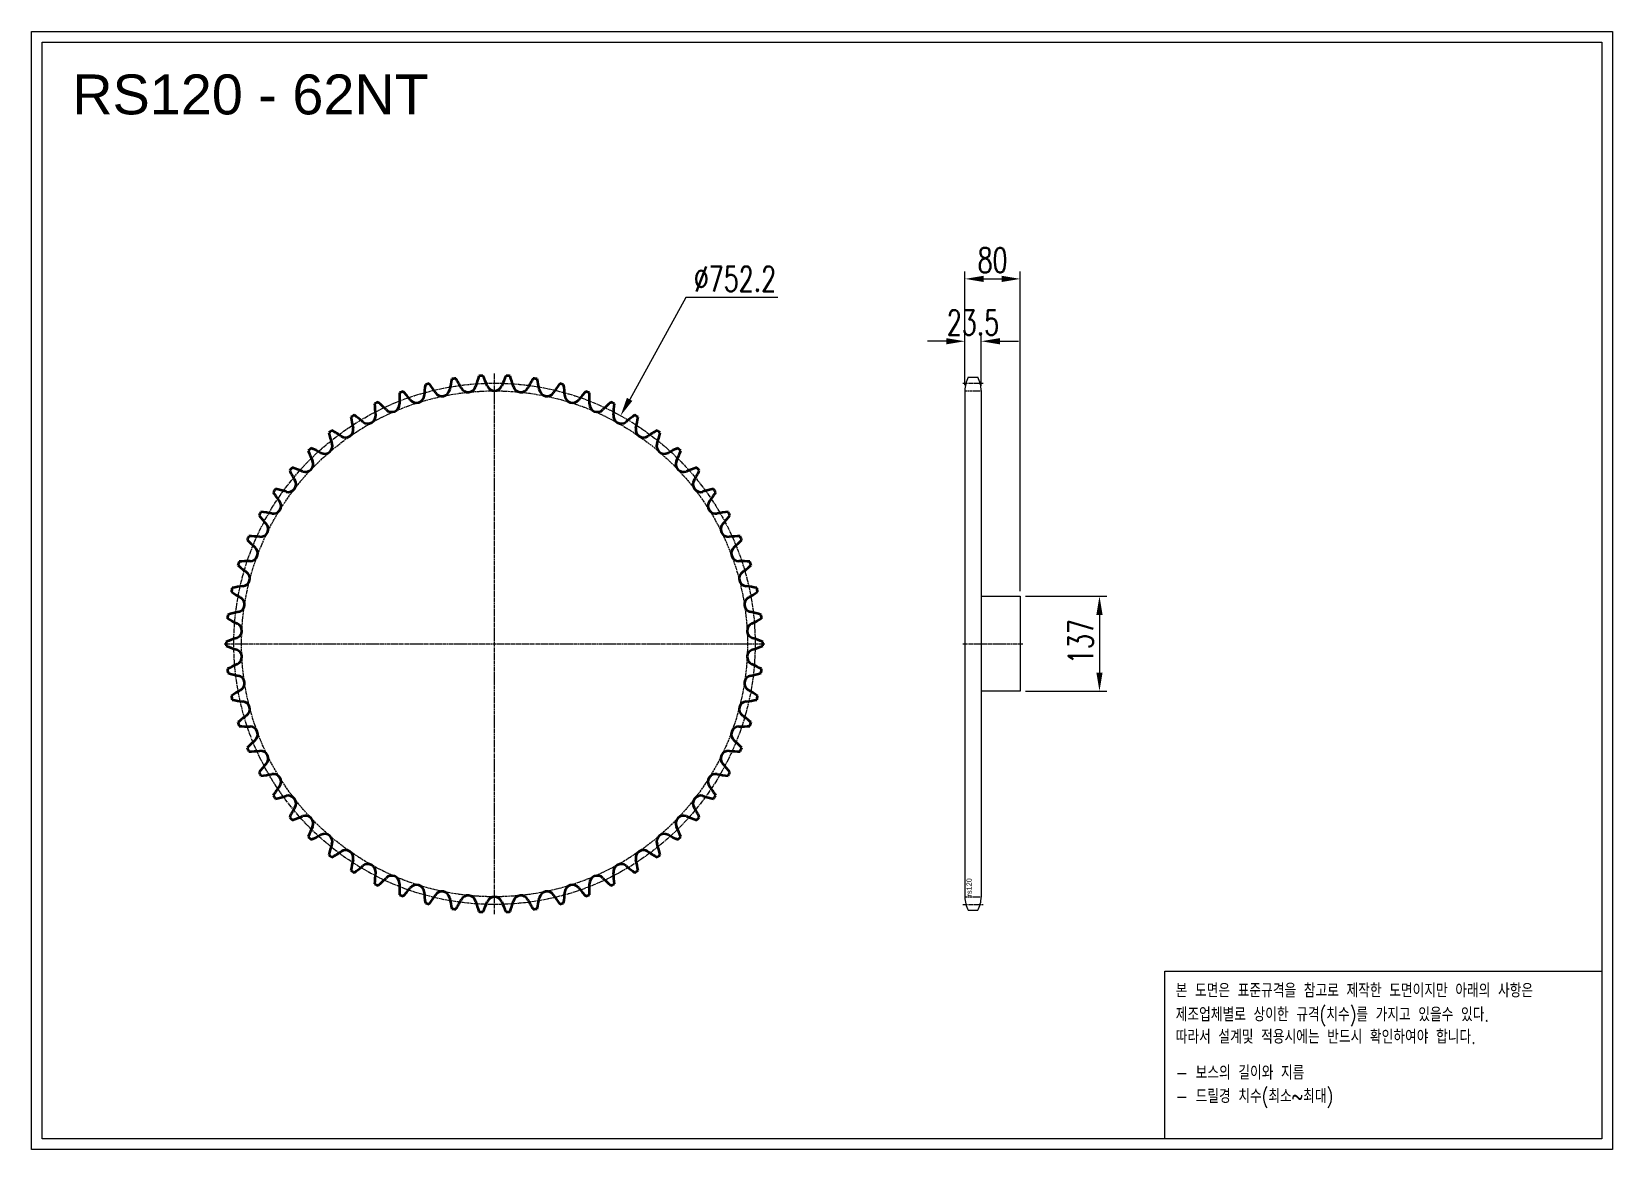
# Model space of a CAD drawing. Header units: millimetres. Extents: x -62882 to -60601, y 45593 to 47206.
import ezdxf

# ---------------------------------------------------------------- set-up
doc = ezdxf.new("R2010")
doc.units = ezdxf.units.MM
for name, pattern in [('AM_ISO02W050', [7.5, 6, -1.5]), ('AM_ISO02W050x2', [3.75, 3, -0.75]), ('AM_ISO08W050', [18, 12, -1.5, 3, -1.5]), ('AM_ISO08W050x2', [9, 6, -0.75, 1.5, -0.75])]:
    doc.linetypes.add(name, pattern=pattern)
for name, color, linetype, lineweight in [('AM_0N', 7, 'Continuous', 50), ('AM_3N', 6, 'AM_ISO02W050', 25), ('AM_7', 4, 'AM_ISO08W050', 25), ('AM_7N', 4, 'AM_ISO08W050', 25)]:
    doc.layers.add(name, color=color, linetype=linetype, lineweight=lineweight)
doc.layers.add('S-DIM', color=7, linetype='Continuous')
doc.styles.add('HAN', font='ROMANS.shx', dxfattribs={"width": 0.7, "bigfont": 'whgtxt.shx'})
doc.styles.add('HSG', font='SIMPLEX.shx', dxfattribs={"width": 0.7, "bigfont": 'HSG.shx'})
doc.styles.get("Standard").update_dxf_attribs({"font": 'arial.ttf'})
doc.dimstyles.new('APP50', dxfattribs={"dimscale": 15, "dimtxt": 2.4, "dimasz": 1.8, "dimexe": 0.7, "dimexo": 0.5, "dimgap": 0.6, "dimtad": 1, "dimtoh": 1, "dimdec": 1, "dimrnd": 0.01, "dimzin": 9, "dimdsep": 46, "dimtxsty": 'HSG', "dimcen": 0, "dimclrd": 1, "dimclre": 1, "dimclrt": 256, "dimazin": 2, "dimtp": 1, "dimtm": 1, "dimtfac": 0.5, "dimtdec": 1, "dimtofl": 0, "dimtmove": 0, "dimatfit": 3, "dimfxl": 0, "dimtvp": 1, "dimtolj": 2, "dimlwd": -1, "dimlwe": -1, "dimarcsym": 0})

# ---------------------------------------------------------------- blocks, each defined once
blk = doc.blocks.new('*D1')
at = {"layer": 'Defpoints', "color": 0, "transparency": 16777216}
for p in [(-61455.4, 46391.3), (-61455.4, 46254.3), (-61341.2, 46254.3)]:
    blk.add_point(p, dxfattribs=at)
at = {"layer": 'S-DIM', "color": 1, "transparency": 16777216}
for p, q in [((-61447.9, 46391.3), (-61330.7, 46391.3)), ((-61341.2, 46364.3), (-61341.2, 46281.3)), ((-61447.9, 46254.3), (-61330.7, 46254.3))]:
    blk.add_line(p, q, dxfattribs=at)
for points in [[(-61345.7, 46364.3), (-61336.7, 46364.3), (-61341.2, 46391.3)], [(-61345.7, 46281.3), (-61336.7, 46281.3), (-61341.2, 46254.3)]]:
    blk.add_solid(points, dxfattribs=at)
at = {"layer": 'S-DIM', "transparency": 16777216, "insert": (-61368.2, 46326), "char_height": 36, "attachment_point": 5, "rotation": 90, "style": 'HSG'}
blk.add_mtext('\\A2;137', dxfattribs=at)
blk = doc.blocks.new('*D2')
at = {"layer": 'Defpoints', "color": 0, "transparency": 16777216}
for p in [(-61511.9, 46759.3), (-61535.4, 46688.3), (-61511.9, 46687.7)]:
    blk.add_point(p, dxfattribs=at)
at = {"layer": 'S-DIM', "color": 1, "transparency": 16777216}
for p, q in [((-61535.4, 46695.8), (-61535.4, 46769.8)), ((-61511.9, 46695.2), (-61511.9, 46769.8)), ((-61562.4, 46759.3), (-61589.4, 46759.3)), ((-61484.9, 46759.3), (-61457.9, 46759.3))]:
    blk.add_line(p, q, dxfattribs=at)
for points in [[(-61562.4, 46763.8), (-61562.4, 46754.8), (-61535.4, 46759.3)], [(-61484.9, 46763.8), (-61484.9, 46754.8), (-61511.9, 46759.3)]]:
    blk.add_solid(points, dxfattribs=at)
at = {"layer": 'S-DIM', "transparency": 16777216, "insert": (-61523.7, 46786.3), "char_height": 36, "attachment_point": 5, "style": 'HSG'}
blk.add_mtext('\\A2;23.5', dxfattribs=at)
blk = doc.blocks.new('*D3')
at = {"layer": 'Defpoints', "color": 0, "transparency": 16777216}
for p in [(-61455.4, 46849.3), (-61535.4, 46688.3), (-61455.4, 46391.3)]:
    blk.add_point(p, dxfattribs=at)
at = {"layer": 'S-DIM', "color": 1, "transparency": 16777216}
for p, q in [((-61535.4, 46695.8), (-61535.4, 46859.8)), ((-61455.4, 46398.8), (-61455.4, 46859.8)), ((-61508.4, 46849.3), (-61482.4, 46849.3))]:
    blk.add_line(p, q, dxfattribs=at)
for points in [[(-61508.4, 46853.8), (-61508.4, 46844.8), (-61535.4, 46849.3)], [(-61482.4, 46853.8), (-61482.4, 46844.8), (-61455.4, 46849.3)]]:
    blk.add_solid(points, dxfattribs=at)
at = {"layer": 'S-DIM', "transparency": 16777216, "insert": (-61495.4, 46876.3), "char_height": 36, "attachment_point": 5, "style": 'HSG'}
blk.add_mtext('\\A2;80', dxfattribs=at)
blk = doc.blocks.new('*D4')
at = {"layer": 'Defpoints', "color": 0, "transparency": 16777216}
for p in [(-62032.2, 46651.9), (-62396.1, 45993.6)]:
    blk.add_point(p, dxfattribs=at)
at = {"layer": 'S-DIM', "color": 1, "transparency": 16777216}
for p, q in [((-61938, 46822.3), (-62019.1, 46675.5)), ((-61805.4, 46822.3), (-61938, 46822.3))]:
    blk.add_line(p, q, dxfattribs=at)
blk.add_solid([(-62023.1, 46677.7), (-62015.2, 46673.3), (-62032.2, 46651.9)], dxfattribs=at)
at = {"layer": 'S-DIM', "transparency": 16777216, "insert": (-61867.2, 46849.3), "char_height": 36, "attachment_point": 5, "style": 'HSG'}
blk.add_mtext('\\A2;∅752.2', dxfattribs=at)
blk = doc.blocks.new('notice1')
at = {"color": 4}
blk.add_lwpolyline([(-22142.12, 1735.9), (-22053.8, 1735.9), (-22053.8, 1702.07), (-22142.12, 1702.07)], close=True, dxfattribs=at)
at = {"color": 4, "style": 'HAN', "width": 0.8}
for s, p in [('본 도면은 표준규격을 참고로 제작한 도면이지만 아래의 사항은', (-22139.9, 1730.62)), ('제조업체별로 상이한 규격(치수)를 가지고 있을수 있다.', (-22139.9, 1725.78)), ('따라서 설계및 적용시에는 반드시 확인하여야 합니다.', (-22139.9, 1721.28)), ('- 보스의 길이와 지름', (-22139.9, 1714.03)), ('- 드릴경 치수(최소~최대)', (-22139.9, 1709.27))]:
    blk.add_text(s, height=2.7949, dxfattribs=at).set_placement(p)

msp = doc.modelspace()

# ---------------------------------------------------------------- linework, layer by layer
for p, q in [((-61530.68, 46707.25), (-61516.65, 46707.25)), ((-61535.41, 46688.25), (-61535.41, 45957.19)), ((-61511.91, 46688.25), (-61511.91, 45957.19)), ((-61511.91, 46391.28), (-61455.41, 46391.28)), ((-61455.41, 46391.28), (-61455.41, 46254.28)), ((-61455.41, 46254.28), (-61511.91, 46254.28)), ((-61530.68, 45938.19), (-61516.65, 45938.19))]:
    msp.add_line(p, q)
for points in [[(-62882.08, 47206.08), (-60601.08, 47206.08), (-60601.08, 45593.26), (-62882.08, 45593.26)], [(-62866.72, 47190.72), (-60616.44, 47190.72), (-60616.44, 45608.62), (-62866.72, 45608.62)]]:
    msp.add_lwpolyline(points, close=True)
for centre, start, end in [((-61494.91, 46688.25), 152.02179, 180), ((-61552.41, 46688.25), 0, 27.97821), ((-61494.91, 45957.19), 180, 207.97821), ((-61552.41, 45957.19), 332.02179, 0)]:
    msp.add_arc(centre, 40.5, start, end)
at = {"layer": 'AM_0N'}
for centre, radius, start, end in [((-62145.13, 46671.2), 170.73, 171.41015, 176.69355), ((-62214.15, 46322.72), 387.06, 104.09188, 104.94038), ((-62443.61, 46593.92), 170.73, 32.33871, 37.62211), ((-62110.23, 46662.43), 170.73, 165.6037, 170.8871), ((-62214.15, 46322.72), 387.06, 98.28543, 99.13393), ((-62415, 46615.74), 170.73, 26.53226, 31.81566), ((-62252.21, 46697.02), 11.23, 206.53226, 345.08065), ((-62076.39, 46650.17), 170.73, 159.79725, 165.08065), ((-62214.15, 46322.72), 387.06, 92.47898, 93.32748), ((-62384.33, 46634.56), 170.73, 20.72581, 26.00921), ((-62214.15, 46698.95), 11.23, 200.72581, 339.27419), ((-62043.97, 46634.56), 170.73, 153.99079, 159.27419), ((-62214.15, 46322.72), 387.06, 86.67252, 87.52102), ((-62351.91, 46650.17), 170.73, 14.91935, 20.20275), ((-62176.09, 46697.02), 11.23, 194.91935, 333.46774), ((-62013.3, 46615.74), 170.73, 148.18434, 153.46774), ((-62214.15, 46322.72), 387.06, 80.86607, 81.71457), ((-62318.07, 46662.43), 170.73, 9.1129, 14.3963), ((-61984.68, 46593.92), 170.73, 142.37789, 147.66129), ((-62214.15, 46322.72), 387.06, 75.05962, 75.90812), ((-62283.17, 46671.2), 170.73, 3.30645, 8.58985), ((-62214.15, 46322.72), 387.06, 115.70478, 116.55328), ((-62493.51, 46542.18), 170.73, 43.95161, 49.23501), ((-62180.74, 46676.4), 170.73, 177.2166, 182.5), ((-62214.15, 46322.72), 387.06, 109.89833, 110.74683), ((-62469.87, 46569.31), 170.73, 38.14516, 43.42856), ((-62326.78, 46681.7), 11.23, 218.14516, 356.69355), ((-62289.88, 46691.25), 11.23, 212.33871, 350.8871), ((-62138.41, 46691.25), 11.23, 189.1129, 327.66129), ((-62101.52, 46681.7), 11.23, 183.30645, 321.85484), ((-61958.42, 46569.31), 170.73, 136.57144, 141.85484), ((-62214.15, 46322.72), 387.06, 69.25317, 70.10167), ((-62247.56, 46676.4), 170.73, 357.5, 2.7834), ((-61934.79, 46542.18), 170.73, 130.76499, 136.04839), ((-62214.15, 46322.72), 387.06, 63.44672, 64.29522), ((-62214.15, 46322.72), 387.06, 121.51123, 122.35973), ((-62252.62, 46675.88), 170.73, 188.8295, 194.1129), ((-62514.28, 46512.79), 170.73, 49.75806, 55.04146), ((-62396.73, 46651.68), 11.23, 229.75806, 8.30645), ((-62216.69, 46677.96), 170.73, 183.02305, 188.30645), ((-62362.52, 46668.46), 11.23, 223.95161, 2.5), ((-62065.78, 46668.46), 11.23, 177.5, 316.04839), ((-62031.56, 46651.68), 11.23, 171.69355, 310.24194), ((-62211.61, 46677.96), 170.73, 351.69355, 356.97695), ((-61914.02, 46512.79), 170.73, 124.95854, 130.24194), ((-62214.15, 46322.72), 387.06, 57.64027, 58.48877), ((-62175.68, 46675.88), 170.73, 345.8871, 351.1705), ((-62214.15, 46322.72), 387.06, 127.31769, 128.16619), ((-62288.15, 46670.18), 170.73, 194.63596, 199.91935), ((-62531.97, 46481.45), 170.73, 55.56452, 60.84792), ((-62429.08, 46631.52), 11.23, 235.56452, 14.1129), ((-61999.22, 46631.52), 11.23, 165.8871, 304.43548), ((-61896.33, 46481.45), 170.73, 119.15208, 124.43548), ((-62140.15, 46670.18), 170.73, 340.08065, 345.36404), ((-62214.15, 46322.72), 387.06, 51.83381, 52.68231), ((-62214.15, 46322.72), 387.06, 133.12414, 133.97264), ((-62322.92, 46660.91), 170.73, 200.44241, 205.72581), ((-62546.39, 46448.48), 170.73, 61.37097, 66.65437), ((-62459.21, 46608.19), 11.23, 241.37097, 19.91935), ((-61969.08, 46608.19), 11.23, 160.08065, 298.62903), ((-61881.9, 46448.48), 170.73, 113.34563, 118.62903), ((-62105.38, 46660.91), 170.73, 334.27419, 339.55759), ((-62214.15, 46322.72), 387.06, 46.02736, 46.87586), ((-62486.84, 46581.93), 11.23, 247.17742, 25.72581), ((-61941.46, 46581.93), 11.23, 154.27419, 292.82258), ((-62511.66, 46553.01), 11.23, 252.98387, 31.53226), ((-62214.15, 46322.72), 387.06, 138.93059, 139.77909), ((-62356.57, 46648.17), 170.73, 206.24886, 211.53226), ((-62557.41, 46414.22), 170.73, 67.17742, 72.46082), ((-61870.89, 46414.22), 170.73, 107.53918, 112.82258), ((-61916.64, 46553.01), 11.23, 148.46774, 287.01613), ((-62071.72, 46648.17), 170.73, 328.46774, 333.75114), ((-62214.15, 46322.72), 387.06, 40.22091, 41.06941), ((-62214.15, 46322.72), 387.06, 144.73704, 145.58554), ((-62388.77, 46632.09), 170.73, 212.05531, 217.33871), ((-62564.91, 46379.03), 170.73, 72.98387, 78.26727), ((-61863.39, 46379.03), 170.73, 101.73273, 107.01613), ((-62039.53, 46632.09), 170.73, 322.66129, 327.94469), ((-62214.15, 46322.72), 387.06, 34.41446, 35.26296), ((-62214.15, 46322.72), 387.06, 150.54349, 151.39199), ((-62568.8, 46343.25), 170.73, 78.79032, 84.07372), ((-62533.43, 46521.73), 11.23, 258.79032, 37.33871), ((-61894.87, 46521.73), 11.23, 142.66129, 281.20968), ((-61859.49, 46343.25), 170.73, 95.92628, 101.20968), ((-62214.15, 46322.72), 387.06, 28.60801, 29.45651), ((-62419.17, 46612.84), 170.73, 217.86176, 223.14516), ((-62551.93, 46488.41), 11.23, 264.59677, 43.14516), ((-61876.37, 46488.41), 11.23, 136.85484, 275.40323), ((-62009.13, 46612.84), 170.73, 316.85484, 322.13824), ((-62214.15, 46322.72), 387.06, 156.34994, 157.19844), ((-62447.47, 46590.61), 170.73, 223.66821, 228.95161), ((-62569.06, 46307.27), 170.73, 84.59677, 89.88017), ((-61859.24, 46307.27), 170.73, 90.11983, 95.40323), ((-61980.83, 46590.61), 170.73, 311.04839, 316.33179), ((-62214.15, 46322.72), 387.06, 22.80156, 23.65006), ((-62214.15, 46322.72), 387.06, 162.15639, 163.0049), ((-62565.68, 46271.44), 170.73, 90.40323, 95.68663), ((-62566.96, 46453.39), 11.23, 270.40323, 48.95161), ((-61861.34, 46453.39), 11.23, 131.04839, 269.59677), ((-61862.62, 46271.44), 170.73, 84.31337, 89.59677), ((-62214.15, 46322.72), 387.06, 16.9951, 17.84361), ((-62473.37, 46565.63), 170.73, 229.47467, 234.75806), ((-62578.37, 46417.02), 11.23, 276.20968, 54.75806), ((-61849.93, 46417.02), 11.23, 125.24194, 263.79032), ((-61954.92, 46565.63), 170.73, 305.24194, 310.52533), ((-62214.15, 46322.72), 387.06, 167.96285, 168.81135), ((-62496.62, 46538.16), 170.73, 235.28112, 240.56452), ((-62558.69, 46236.14), 170.73, 96.20968, 101.49308), ((-61869.61, 46236.14), 170.73, 78.50692, 83.79032), ((-61931.68, 46538.16), 170.73, 299.43548, 304.71888), ((-62214.15, 46322.72), 387.06, 11.18865, 12.03715), ((-62586.04, 46379.69), 11.23, 282.01613, 60.56452), ((-61842.26, 46379.69), 11.23, 119.43548, 257.98387), ((-62214.15, 46322.72), 387.06, 173.7693, 174.6178), ((-62516.96, 46508.48), 170.73, 241.08757, 246.37097), ((-62548.16, 46201.73), 170.73, 102.01613, 107.29953), ((-62589.89, 46341.78), 11.23, 287.82258, 66.37097), ((-61838.4, 46341.78), 11.23, 113.62903, 252.17742), ((-61880.14, 46201.73), 170.73, 72.70047, 77.98387), ((-61911.33, 46508.48), 170.73, 293.62903, 298.91243), ((-62214.15, 46322.72), 387.06, 5.3822, 6.2307), ((-62534.2, 46168.56), 170.73, 107.82258, 113.10598), ((-61894.09, 46168.56), 170.73, 66.89402, 72.17742), ((-62214.15, 46322.72), 387.06, 179.57575, 180.42425), ((-62534.2, 46476.89), 170.73, 246.89402, 252.17742), ((-62589.89, 46303.67), 11.23, 293.62903, 72.17742), ((-61838.4, 46303.67), 11.23, 107.82258, 246.37097), ((-61894.09, 46476.89), 170.73, 287.82258, 293.10598), ((-62214.15, 46322.72), 387.06, 359.57575, 0.42425), ((-62516.96, 46136.97), 170.73, 113.62903, 118.91243), ((-62214.15, 46322.72), 387.06, 185.3822, 186.2307), ((-61911.33, 46136.97), 170.73, 61.08757, 66.37097), ((-62214.15, 46322.72), 387.06, 353.7693, 354.6178), ((-62548.16, 46443.72), 170.73, 252.70047, 257.98387), ((-62586.04, 46265.75), 11.23, 299.43548, 77.98387), ((-61842.26, 46265.75), 11.23, 102.01613, 240.56452), ((-61880.14, 46443.72), 170.73, 282.01613, 287.29953), ((-62496.62, 46107.29), 170.73, 119.43548, 124.71888), ((-62214.15, 46322.72), 387.06, 191.18865, 192.03715), ((-62558.69, 46409.3), 170.73, 258.50692, 263.79032), ((-62578.37, 46228.42), 11.23, 305.24194, 83.79032), ((-61849.93, 46228.42), 11.23, 96.20968, 234.75806), ((-61869.61, 46409.3), 170.73, 276.20968, 281.49308), ((-61931.68, 46107.29), 170.73, 55.28112, 60.56452), ((-62214.15, 46322.72), 387.06, 347.96285, 348.81135), ((-62473.37, 46079.82), 170.73, 125.24194, 130.52533), ((-61954.92, 46079.82), 170.73, 49.47467, 54.75806), ((-62214.15, 46322.72), 387.06, 196.9951, 197.84361), ((-62565.68, 46374), 170.73, 264.31337, 269.59677), ((-62566.96, 46192.06), 11.23, 311.04839, 89.59677), ((-61861.34, 46192.06), 11.23, 90.40323, 228.95161), ((-61862.62, 46374), 170.73, 270.40323, 275.68663), ((-62214.15, 46322.72), 387.06, 342.15639, 343.0049), ((-62447.47, 46054.84), 170.73, 131.04839, 136.33179), ((-62214.15, 46322.72), 387.06, 202.80156, 203.65006), ((-62569.06, 46338.18), 170.73, 270.11983, 275.40323), ((-62551.93, 46157.03), 11.23, 316.85484, 95.40323), ((-61876.37, 46157.03), 11.23, 84.59677, 223.14516), ((-61859.24, 46338.18), 170.73, 264.59677, 269.88017), ((-61980.83, 46054.84), 170.73, 43.66821, 48.95161), ((-62214.15, 46322.72), 387.06, 336.34994, 337.19844), ((-62419.17, 46032.61), 170.73, 136.85484, 142.13824), ((-62009.13, 46032.61), 170.73, 37.86176, 43.14516), ((-62214.15, 46322.72), 387.06, 208.60801, 209.45651), ((-62568.8, 46302.19), 170.73, 275.92628, 281.20968), ((-62533.43, 46123.71), 11.23, 322.66129, 101.20968), ((-61894.87, 46123.71), 11.23, 78.79032, 217.33871), ((-61859.49, 46302.19), 170.73, 258.79032, 264.07372), ((-62214.15, 46322.72), 387.06, 330.54349, 331.39199), ((-62388.77, 46013.35), 170.73, 142.66129, 147.94469), ((-62214.15, 46322.72), 387.06, 214.41446, 215.26296), ((-62564.91, 46266.42), 170.73, 281.73273, 287.01613), ((-62511.66, 46092.43), 11.23, 328.46774, 107.01613), ((-61916.64, 46092.43), 11.23, 72.98387, 211.53226), ((-61863.39, 46266.42), 170.73, 252.98387, 258.26727), ((-62039.53, 46013.35), 170.73, 32.05531, 37.33871), ((-62214.15, 46322.72), 387.06, 324.73704, 325.58554), ((-62356.57, 45997.27), 170.73, 148.46774, 153.75114), ((-62071.72, 45997.27), 170.73, 26.24886, 31.53226), ((-62214.15, 46322.72), 387.06, 220.22091, 221.06941), ((-62557.41, 46231.22), 170.73, 287.53918, 292.82258), ((-62486.84, 46063.51), 11.23, 334.27419, 112.82258), ((-62322.92, 45984.53), 170.73, 154.27419, 159.55759), ((-61941.46, 46063.51), 11.23, 67.17742, 205.72581), ((-62105.38, 45984.53), 170.73, 20.44241, 25.72581), ((-61870.89, 46231.22), 170.73, 247.17742, 252.46082), ((-62214.15, 46322.72), 387.06, 318.93059, 319.77909), ((-62214.15, 46322.72), 387.06, 226.02736, 226.87586), ((-62546.39, 46196.96), 170.73, 293.34563, 298.62903), ((-62459.21, 46037.26), 11.23, 340.08065, 118.62903), ((-62288.15, 45975.27), 170.73, 160.08065, 165.36404), ((-61969.08, 46037.26), 11.23, 61.37097, 199.91935), ((-62140.15, 45975.27), 170.73, 14.63596, 19.91935), ((-61881.9, 46196.96), 170.73, 241.37097, 246.65437), ((-62214.15, 46322.72), 387.06, 313.12414, 313.97264), ((-62214.15, 46322.72), 387.06, 231.83381, 232.68231), ((-62531.97, 46164), 170.73, 299.15208, 304.43548), ((-62429.08, 46013.93), 11.23, 345.8871, 124.43548), ((-62252.62, 45969.56), 170.73, 165.8871, 171.1705), ((-61999.22, 46013.93), 11.23, 55.56452, 194.1129), ((-62175.68, 45969.56), 170.73, 8.8295, 14.1129), ((-61896.33, 46164), 170.73, 235.56452, 240.84792), ((-62214.15, 46322.72), 387.06, 307.31769, 308.16619), ((-62214.15, 46322.72), 387.06, 237.64027, 238.48877), ((-62514.28, 46132.66), 170.73, 304.95854, 310.24194), ((-62396.73, 45993.77), 11.23, 351.69355, 130.24194), ((-62216.69, 45967.48), 170.73, 171.69355, 176.97695), ((-62362.52, 45976.98), 11.23, 357.5, 136.04839), ((-62065.78, 45976.98), 11.23, 43.95161, 182.5), ((-62031.56, 45993.77), 11.23, 49.75806, 188.30645), ((-62211.61, 45967.48), 170.73, 3.02305, 8.30645), ((-61914.02, 46132.66), 170.73, 229.75806, 235.04146), ((-62214.15, 46322.72), 387.06, 301.51123, 302.35973), ((-62214.15, 46322.72), 387.06, 243.44672, 244.29522), ((-62493.51, 46103.27), 170.73, 310.76499, 316.04839), ((-62180.74, 45969.05), 170.73, 177.5, 182.7834), ((-62469.87, 46076.13), 170.73, 316.57144, 321.85484), ((-62326.78, 45963.75), 11.23, 3.30645, 141.85484), ((-62145.13, 45974.24), 170.73, 183.30645, 188.58985), ((-62289.88, 45954.2), 11.23, 9.1129, 147.66129), ((-62138.41, 45954.2), 11.23, 32.33871, 170.8871), ((-62283.17, 45974.24), 170.73, 351.41015, 356.69355), ((-62101.52, 45963.75), 11.23, 38.14516, 176.69355), ((-61958.42, 46076.13), 170.73, 218.14516, 223.42856), ((-62247.56, 45969.05), 170.73, 357.2166, 2.5), ((-61934.79, 46103.27), 170.73, 223.95161, 229.23501), ((-62214.15, 46322.72), 387.06, 295.70478, 296.55328), ((-62214.15, 46322.72), 387.06, 249.25317, 250.10167), ((-62214.15, 46322.72), 387.06, 255.05962, 255.90812), ((-62443.61, 46051.53), 170.73, 322.37789, 327.66129), ((-62110.23, 45983.01), 170.73, 189.1129, 194.3963), ((-62214.15, 46322.72), 387.06, 260.86607, 261.71457), ((-62415, 46029.7), 170.73, 328.18434, 333.46774), ((-62252.21, 45948.42), 11.23, 14.91935, 153.46774), ((-62076.39, 45995.27), 170.73, 194.91935, 200.20275), ((-62384.33, 46010.89), 170.73, 333.99079, 339.27419), ((-62214.15, 45946.49), 11.23, 20.72581, 159.27419), ((-62043.97, 46010.89), 170.73, 200.72581, 206.00921), ((-62351.91, 45995.27), 170.73, 339.79725, 345.08065), ((-62176.09, 45948.42), 11.23, 26.53226, 165.08065), ((-62013.3, 46029.7), 170.73, 206.53226, 211.81566), ((-62214.15, 46322.72), 387.06, 278.28543, 279.13393), ((-62318.07, 45983.01), 170.73, 345.6037, 350.8871), ((-61984.68, 46051.53), 170.73, 212.33871, 217.62211), ((-62214.15, 46322.72), 387.06, 284.09188, 284.94038), ((-62214.15, 46322.72), 387.06, 289.89833, 290.74683), ((-62214.15, 46322.72), 387.06, 266.67252, 267.52102), ((-62214.15, 46322.72), 387.06, 272.47898, 273.32748)]:
    msp.add_arc(centre, radius, start, end, dxfattribs=at)
at = {"layer": 'AM_3N', "linetype": 'AM_ISO02W050x2'}
for p, q in [((-61535.41, 46687.72), (-61511.91, 46687.72)), ((-61535.41, 45957.72), (-61511.91, 45957.72))]:
    msp.add_line(p, q, dxfattribs=at)
msp.add_circle((-62214.15, 46322.72), 365, dxfattribs=at)
at = {"layer": 'AM_7', "linetype": 'AM_ISO08W050x2'}
for p, q in [((-61538.41, 46698.84), (-61508.91, 46698.84)), ((-61538.41, 46322.78), (-61451.98, 46322.78)), ((-61538.41, 45946.61), (-61508.91, 45946.61))]:
    msp.add_line(p, q, dxfattribs=at)
msp.add_circle((-62214.15, 46322.72), 376.12, dxfattribs=at)
at = {"layer": 'AM_7N', "linetype": 'AM_ISO08W050x2'}
for p, q in [((-62214.15, 45932.66), (-62214.15, 46712.79)), ((-62604.21, 46322.72), (-61824.08, 46322.72))]:
    msp.add_line(p, q, dxfattribs=at)

# ---------------------------------------------------------------- block references
at = {"xscale": 7.140013238963402, "yscale": 7.140013238963402, "zscale": 7.140013238963402}
msp.add_blockref('notice1', (96847.97, 33455.83), dxfattribs=at)

# ---------------------------------------------------------------- texts
msp.add_text('RS120 - 62NT', height=57.601).set_placement((-62823.33, 47086.65))
msp.add_text('rs120', height=7.5, rotation=90).set_placement((-61525.57, 45958.3))

# ---------------------------------------------------------------- dimensions: what is measured, and where the dimension line sits
at = {"layer": 'S-DIM'}
dim = msp.add_linear_dim(base=(-61455.41, 46849.33), p1=(-61535.41, 46688.25), p2=(-61455.41, 46391.28), dimstyle='APP50', dxfattribs=at)
dim.commit()
dim.dimension.update_dxf_attribs({"geometry": '*D3', "text_midpoint": (-61495.41, 46876.33)})
dim = msp.add_diameter_dim_2p(p1=(-62396.11, 45993.55), p2=(-62032.19, 46651.89), dimstyle='APP50', dxfattribs=at)
dim.commit()
dim.dimension.update_dxf_attribs({"geometry": '*D4', "text_midpoint": (-61867.19, 46822.31), "dimtype": 131})
dim = msp.add_linear_dim(base=(-61511.91, 46759.33), p1=(-61535.41, 46688.25), p2=(-61511.91, 46687.72), dimstyle='APP50', dxfattribs=at)
dim.commit()
dim.dimension.update_dxf_attribs({"geometry": '*D2', "text_midpoint": (-61523.66, 46759.33), "dimtype": 128})
dim = msp.add_linear_dim(base=(-61341.16, 46254.28), p1=(-61455.41, 46391.28), p2=(-61455.41, 46254.28), angle=90, dimstyle='APP50', dxfattribs=at)
dim.commit()
dim.dimension.update_dxf_attribs({"geometry": '*D1', "text_midpoint": (-61341.16, 46326), "dimtype": 128})

doc.saveas('drawing.dxf')
